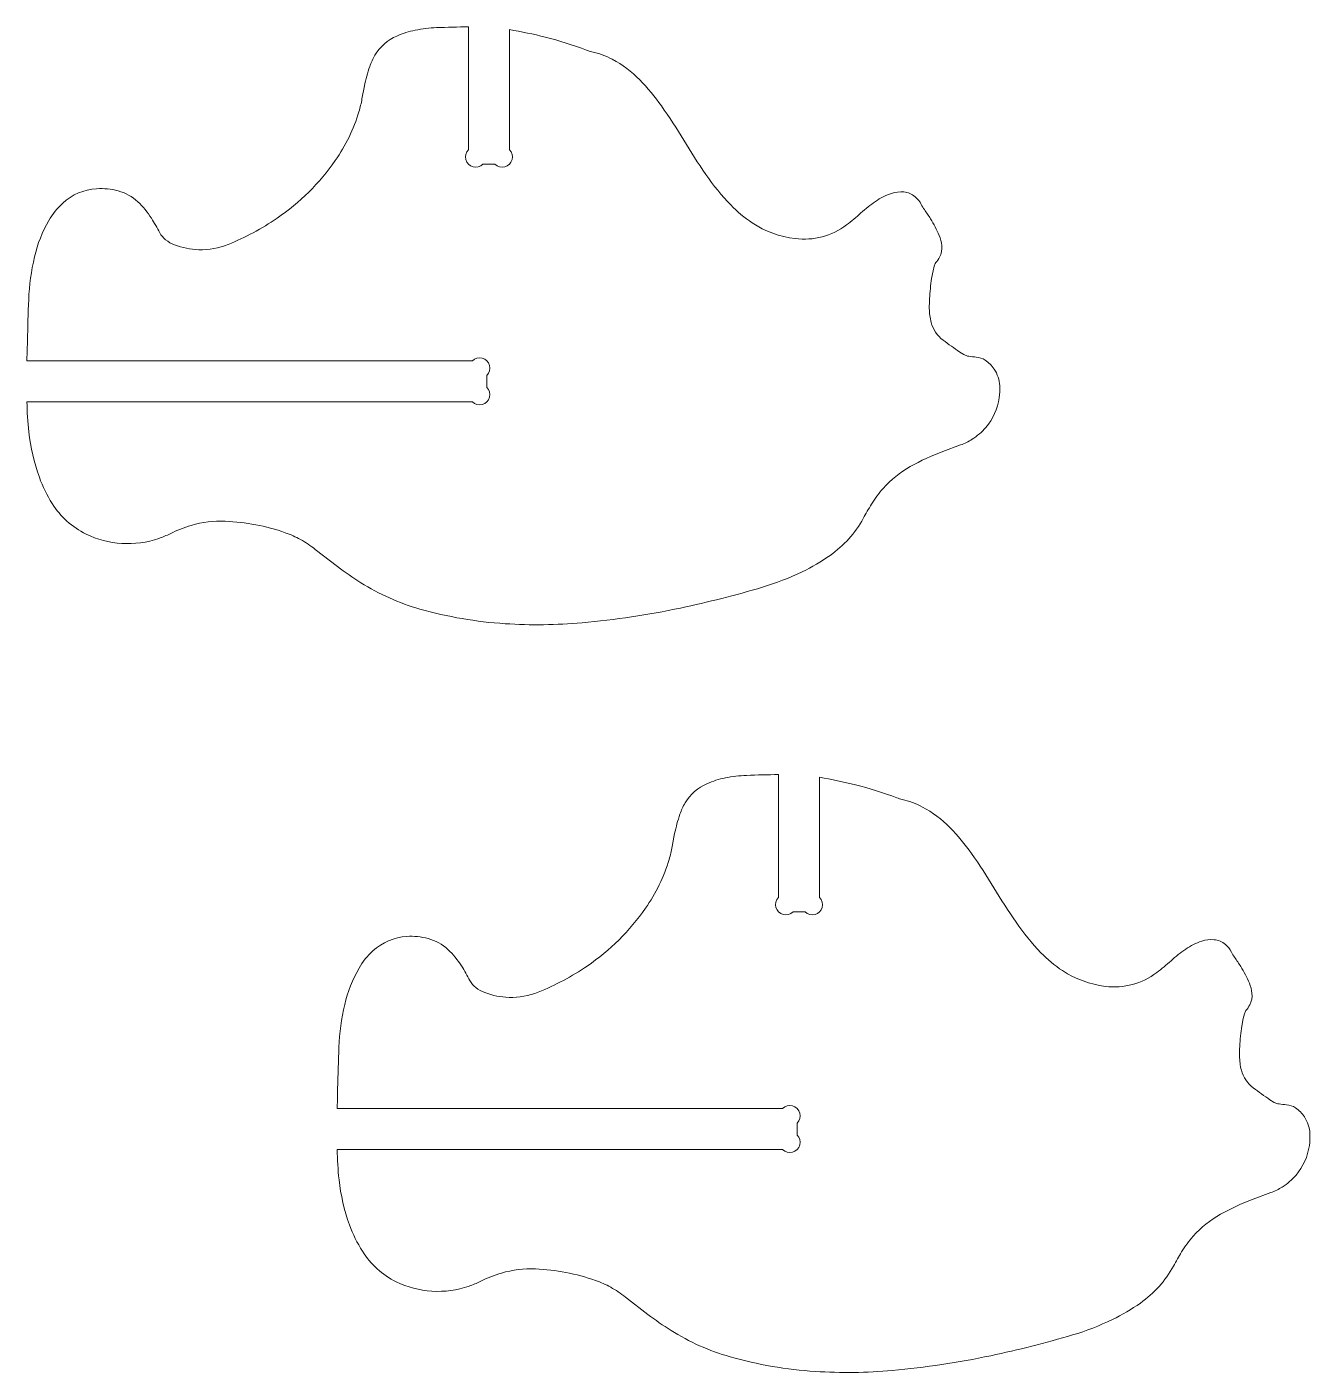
# Model space of a CAD drawing. Header units: centimetres. Extents: x -10.7 to 10.9, y -7.9 to 10.7.
# Drawn here: x -2.409 to 1.22, y 2.43 to 6.239 of the extents above; entities that cross this region are included whole.
import ezdxf

# ---------------------------------------------------------------- set-up
doc = ezdxf.new("R2010")
doc.units = ezdxf.units.CM
doc.header["$MEASUREMENT"] = 0
doc.layers.add('Capa 1', color=7, linetype='Continuous')

msp = doc.modelspace()

# ---------------------------------------------------------------- linework, layer by layer
at = {"layer": 'Capa 1', "color": 250, "lineweight": 18}
for points, knots in [([(-1.4544, 6.07234), (-1.4506, 6.09096), (-1.4456, 6.10932), (-1.43943, 6.12729), (-1.43943, 6.12729), (-1.43561, 6.13847), (-1.43064, 6.14919), (-1.42459, 6.15933), (-1.42459, 6.15933), (-1.41022, 6.18336), (-1.38875, 6.20233), (-1.36314, 6.21359), (-1.36314, 6.21359), (-1.34637, 6.22097), (-1.32887, 6.22652), (-1.31093, 6.23012), (-1.31093, 6.23012), (-1.29113, 6.23411), (-1.27104, 6.23652), (-1.25085, 6.23735), (-1.25085, 6.23735), (-1.22067, 6.23857), (-1.19046, 6.23925), (-1.16026, 6.23937)], [0, 0, 0, 0, 0.1428571, 0.1428571, 0.1428571, 0.1428571, 0.2857143, 0.2857143, 0.2857143, 0.2857143, 0.4285714, 0.4285714, 0.4285714, 0.4285714, 0.5714286, 0.5714286, 0.5714286, 0.5714286, 0.7142857, 0.7142857, 0.7142857, 0.7142857, 1, 1, 1, 1]), ([(-0.94284, 6.21049), (-0.9032, 6.2006), (-0.86422, 6.18832), (-0.82607, 6.17372), (-0.82607, 6.17372), (-0.82125, 6.17187), (-0.81633, 6.17036), (-0.8113, 6.1692), (-0.8113, 6.1692), (-0.79115, 6.16454), (-0.77169, 6.15731), (-0.75338, 6.14771), (-0.75338, 6.14771), (-0.72465, 6.13262), (-0.69851, 6.11309), (-0.67591, 6.08982), (-0.67591, 6.08982), (-0.65358, 6.06683), (-0.63303, 6.04218), (-0.61447, 6.01606), (-0.61447, 6.01606), (-0.59214, 5.98462), (-0.57104, 5.95232), (-0.55123, 5.91923), (-0.55123, 5.91923), (-0.53143, 5.88615), (-0.51057, 5.8537), (-0.48869, 5.82195), (-0.48869, 5.82195), (-0.46758, 5.79131), (-0.44405, 5.7624), (-0.41834, 5.73553), (-0.41834, 5.73553), (-0.40001, 5.71636), (-0.37957, 5.69934), (-0.35744, 5.68475), (-0.35744, 5.68475), (-0.32098, 5.66074), (-0.27943, 5.64552), (-0.23611, 5.64027), (-0.23611, 5.64027), (-0.18442, 5.634), (-0.13229, 5.64795), (-0.09066, 5.67917), (-0.09066, 5.67917), (-0.07657, 5.68974), (-0.06303, 5.701), (-0.0501, 5.71293), (-0.0501, 5.71293), (-0.03715, 5.72488), (-0.02335, 5.73587), (-0.00879, 5.74581), (-0.00879, 5.74581), (0.00521, 5.75537), (0.02047, 5.76294), (0.03657, 5.76829), (0.03657, 5.76829), (0.04772, 5.77198), (0.05947, 5.77336), (0.07115, 5.77232), (0.07115, 5.77232), (0.083, 5.77129), (0.09421, 5.76662), (0.10331, 5.75898), (0.10331, 5.75898), (0.11047, 5.75294), (0.11633, 5.74549), (0.12051, 5.73709), (0.12051, 5.73709), (0.12303, 5.73202), (0.12596, 5.72716), (0.12925, 5.72253), (0.12925, 5.72253), (0.13535, 5.71399), (0.14119, 5.70525), (0.14679, 5.69635), (0.14679, 5.69635), (0.15621, 5.68138), (0.16438, 5.66566), (0.17123, 5.64935), (0.17123, 5.64935), (0.17508, 5.64022), (0.17754, 5.63058), (0.17857, 5.62073), (0.17857, 5.62073), (0.17976, 5.60944), (0.17763, 5.59807), (0.17244, 5.58798), (0.17244, 5.58798), (0.1695, 5.5823), (0.16579, 5.57707), (0.16139, 5.57242)], [0, 0, 0, 0, 0.0416667, 0.0416667, 0.0416667, 0.0416667, 0.0833333, 0.0833333, 0.0833333, 0.0833333, 0.125, 0.125, 0.125, 0.125, 0.1666667, 0.1666667, 0.1666667, 0.1666667, 0.2083333, 0.2083333, 0.2083333, 0.2083333, 0.25, 0.25, 0.25, 0.25, 0.2916667, 0.2916667, 0.2916667, 0.2916667, 0.3333333, 0.3333333, 0.3333333, 0.3333333, 0.375, 0.375, 0.375, 0.375, 0.4166667, 0.4166667, 0.4166667, 0.4166667, 0.4583333, 0.4583333, 0.4583333, 0.4583333, 0.5, 0.5, 0.5, 0.5, 0.5416667, 0.5416667, 0.5416667, 0.5416667, 0.5833333, 0.5833333, 0.5833333, 0.5833333, 0.625, 0.625, 0.625, 0.625, 0.6666667, 0.6666667, 0.6666667, 0.6666667, 0.7083333, 0.7083333, 0.7083333, 0.7083333, 0.75, 0.75, 0.75, 0.75, 0.7916667, 0.7916667, 0.7916667, 0.7916667, 0.8333333, 0.8333333, 0.8333333, 0.8333333, 0.875, 0.875, 0.875, 0.875, 0.9166667, 0.9166667, 0.9166667, 0.9166667, 1, 1, 1, 1]), ([(-2.40758, 5.35097), (-2.40675, 5.38995), (-2.40554, 5.42891), (-2.40395, 5.46786), (-2.40395, 5.46786), (-2.40231, 5.50868), (-2.39682, 5.54925), (-2.38756, 5.58904), (-2.38756, 5.58904), (-2.37916, 5.62514), (-2.36551, 5.65981), (-2.34705, 5.69193), (-2.34705, 5.69193), (-2.33658, 5.71015), (-2.32336, 5.72665), (-2.30786, 5.74085), (-2.30786, 5.74085), (-2.28144, 5.76506), (-2.24754, 5.77944), (-2.21176, 5.78162), (-2.21176, 5.78162), (-2.1914, 5.78287), (-2.17099, 5.78082), (-2.15128, 5.77554), (-2.15128, 5.77554), (-2.13044, 5.76995), (-2.11131, 5.75931), (-2.09557, 5.74456), (-2.09557, 5.74456), (-2.08081, 5.73075), (-2.06788, 5.71509), (-2.0571, 5.69799), (-2.0571, 5.69799), (-2.0486, 5.68454), (-2.04065, 5.67076), (-2.03324, 5.65667), (-2.03324, 5.65667), (-2.0292, 5.64899), (-2.02355, 5.64228), (-2.01666, 5.637), (-2.01666, 5.637), (-2.00892, 5.63103), (-2.00034, 5.62621), (-1.99122, 5.62269), (-1.99122, 5.62269), (-1.96941, 5.61427), (-1.94628, 5.60966), (-1.92289, 5.60908), (-1.92289, 5.60908), (-1.89452, 5.6084), (-1.8663, 5.61349), (-1.83995, 5.62406), (-1.83995, 5.62406), (-1.79132, 5.64359), (-1.74493, 5.66834), (-1.70164, 5.69789), (-1.70164, 5.69789), (-1.63719, 5.74188), (-1.58131, 5.79728), (-1.53679, 5.86136), (-1.53679, 5.86136), (-1.5074, 5.90363), (-1.48485, 5.95028), (-1.46997, 5.99956), (-1.46997, 5.99956), (-1.46639, 6.01144), (-1.4635, 6.02353), (-1.46135, 6.03577)], [0, 0, 0, 0, 0.0555556, 0.0555556, 0.0555556, 0.0555556, 0.1111111, 0.1111111, 0.1111111, 0.1111111, 0.1666667, 0.1666667, 0.1666667, 0.1666667, 0.2222222, 0.2222222, 0.2222222, 0.2222222, 0.2777778, 0.2777778, 0.2777778, 0.2777778, 0.3333333, 0.3333333, 0.3333333, 0.3333333, 0.3888889, 0.3888889, 0.3888889, 0.3888889, 0.4444444, 0.4444444, 0.4444444, 0.4444444, 0.5, 0.5, 0.5, 0.5, 0.5555556, 0.5555556, 0.5555556, 0.5555556, 0.6111111, 0.6111111, 0.6111111, 0.6111111, 0.6666667, 0.6666667, 0.6666667, 0.6666667, 0.7222222, 0.7222222, 0.7222222, 0.7222222, 0.7777778, 0.7777778, 0.7777778, 0.7777778, 0.8333333, 0.8333333, 0.8333333, 0.8333333, 0.8888889, 0.8888889, 0.8888889, 0.8888889, 1, 1, 1, 1]), ([(-1.16026, 5.8918), (-1.16758, 5.88449), (-1.17043, 5.87383), (-1.16776, 5.86384), (-1.16776, 5.86384), (-1.16509, 5.85384), (-1.15728, 5.84603), (-1.14728, 5.84336), (-1.14728, 5.84336), (-1.13728, 5.84069), (-1.12663, 5.84354), (-1.11931, 5.85085)], [0, 0, 0, 0, 0.25, 0.25, 0.25, 0.25, 0.5, 0.5, 0.5, 0.5, 1, 1, 1, 1]), ([(-1.08539, 5.85085), (-1.07807, 5.84354), (-1.06741, 5.84069), (-1.0574, 5.84336), (-1.0574, 5.84336), (-1.04741, 5.84603), (-1.03961, 5.85384), (-1.03694, 5.86384), (-1.03694, 5.86384), (-1.03425, 5.87383), (-1.03712, 5.88448), (-1.04443, 5.8918)], [0, 0, 0, 0, 0.25, 0.25, 0.25, 0.25, 0.5, 0.5, 0.5, 0.5, 1, 1, 1, 1]), ([(0.16139, 5.57242), (0.16139, 5.57242), (0.15998, 5.57026), (0.15998, 5.57026), (0.15998, 5.57026), (0.15998, 5.57026), (0.15725, 5.56275), (0.15725, 5.56275), (0.15725, 5.56275), (0.15725, 5.56275), (0.15388, 5.54956), (0.15388, 5.54956), (0.15388, 5.54956), (0.15388, 5.54956), (0.14994, 5.52796), (0.14994, 5.52796)], [0, 0, 0, 0, 0.2, 0.2, 0.2, 0.2, 0.4, 0.4, 0.4, 0.4, 0.6, 0.6, 0.6, 0.6, 1, 1, 1, 1]), ([(0.14994, 5.52796), (0.14698, 5.50892), (0.14497, 5.48975), (0.14392, 5.47051), (0.14392, 5.47051), (0.14342, 5.46134), (0.14323, 5.45216), (0.14335, 5.44299), (0.14335, 5.44299), (0.14354, 5.42958), (0.14531, 5.41623), (0.14867, 5.40325), (0.14867, 5.40325), (0.15383, 5.38323), (0.16568, 5.36554), (0.18224, 5.35316), (0.18224, 5.35316), (0.19772, 5.3416), (0.21341, 5.33034), (0.22933, 5.31939)], [0, 0, 0, 0, 0.1666667, 0.1666667, 0.1666667, 0.1666667, 0.3333333, 0.3333333, 0.3333333, 0.3333333, 0.5, 0.5, 0.5, 0.5, 0.6666667, 0.6666667, 0.6666667, 0.6666667, 1, 1, 1, 1]), ([(-1.14906, 5.29448), (-1.14906, 5.29448), (-2.4089, 5.29448), (-2.4089, 5.29448), (-2.4089, 5.29448), (-2.4089, 5.29448), (-2.40823, 5.32273), (-2.40823, 5.32273), (-2.40823, 5.32273), (-2.40823, 5.32273), (-2.40758, 5.35097), (-2.40758, 5.35097)], [0, 0, 0, 0, 0.25, 0.25, 0.25, 0.25, 0.5, 0.5, 0.5, 0.5, 1, 1, 1, 1]), ([(-1.10809, 5.25353), (-1.10079, 5.26085), (-1.09792, 5.2715), (-1.10061, 5.28151), (-1.10061, 5.28151), (-1.10329, 5.2915), (-1.11109, 5.29931), (-1.12107, 5.30197), (-1.12107, 5.30197), (-1.13107, 5.30465), (-1.14174, 5.30179), (-1.14906, 5.29448)], [0, 0, 0, 0, 0.25, 0.25, 0.25, 0.25, 0.5, 0.5, 0.5, 0.5, 1, 1, 1, 1]), ([(0.24131, 5.31209), (0.24557, 5.30981), (0.25021, 5.30826), (0.25499, 5.30754), (0.25499, 5.30754), (0.262, 5.30646), (0.26904, 5.3057), (0.2761, 5.3052), (0.2761, 5.3052), (0.28519, 5.30458), (0.29395, 5.30159), (0.30151, 5.29651), (0.30151, 5.29651), (0.31149, 5.28981), (0.32007, 5.28122), (0.32674, 5.2712), (0.32674, 5.2712), (0.33619, 5.25708), (0.34158, 5.24065), (0.34234, 5.22367), (0.34234, 5.22367), (0.34286, 5.21235), (0.34233, 5.201), (0.34079, 5.18977), (0.34079, 5.18977), (0.33651, 5.15884), (0.32343, 5.12984), (0.30307, 5.10616), (0.30307, 5.10616), (0.29187, 5.09314), (0.27882, 5.08182), (0.26432, 5.07257), (0.26432, 5.07257), (0.25411, 5.06605), (0.2432, 5.06072), (0.23177, 5.05668)], [0, 0, 0, 0, 0.1, 0.1, 0.1, 0.1, 0.2, 0.2, 0.2, 0.2, 0.3, 0.3, 0.3, 0.3, 0.4, 0.4, 0.4, 0.4, 0.5, 0.5, 0.5, 0.5, 0.6, 0.6, 0.6, 0.6, 0.7, 0.7, 0.7, 0.7, 0.8, 0.8, 0.8, 0.8, 1, 1, 1, 1]), ([(-1.14906, 5.17858), (-1.14174, 5.17126), (-1.13107, 5.16839), (-1.12107, 5.17108), (-1.12107, 5.17108), (-1.11109, 5.17376), (-1.10329, 5.18156), (-1.10061, 5.19155), (-1.10061, 5.19155), (-1.09792, 5.20154), (-1.10079, 5.21222), (-1.10809, 5.21953)], [0, 0, 0, 0, 0.25, 0.25, 0.25, 0.25, 0.5, 0.5, 0.5, 0.5, 1, 1, 1, 1]), ([(-1.59335, 4.7612), (-1.60658, 4.77153), (-1.62059, 4.78079), (-1.63524, 4.78893), (-1.63524, 4.78893), (-1.64898, 4.79655), (-1.66335, 4.803), (-1.67817, 4.80823), (-1.67817, 4.80823), (-1.73292, 4.8275), (-1.7903, 4.83848), (-1.84831, 4.84073), (-1.84831, 4.84073), (-1.8807, 4.84199), (-1.91308, 4.83805), (-1.94422, 4.82903), (-1.94422, 4.82903), (-1.96484, 4.82306), (-1.98485, 4.81519), (-2.00402, 4.80551), (-2.00402, 4.80551), (-2.01431, 4.80031), (-2.02496, 4.79581), (-2.0359, 4.79206), (-2.0359, 4.79206), (-2.06964, 4.78048), (-2.10533, 4.77561), (-2.14095, 4.77777), (-2.14095, 4.77777), (-2.17606, 4.77988), (-2.21037, 4.78895), (-2.24192, 4.80448), (-2.24192, 4.80448), (-2.28114, 4.82378), (-2.31421, 4.8536), (-2.33742, 4.89066), (-2.33742, 4.89066), (-2.35213, 4.91414), (-2.36434, 4.93911), (-2.37385, 4.96514), (-2.37385, 4.96514), (-2.38896, 5.00649), (-2.39897, 5.04949), (-2.40366, 5.09326), (-2.40366, 5.09326), (-2.40672, 5.12161), (-2.40849, 5.15006), (-2.40899, 5.17858)], [0, 0, 0, 0, 0.0769231, 0.0769231, 0.0769231, 0.0769231, 0.1538462, 0.1538462, 0.1538462, 0.1538462, 0.2307692, 0.2307692, 0.2307692, 0.2307692, 0.3076923, 0.3076923, 0.3076923, 0.3076923, 0.3846154, 0.3846154, 0.3846154, 0.3846154, 0.4615385, 0.4615385, 0.4615385, 0.4615385, 0.5384615, 0.5384615, 0.5384615, 0.5384615, 0.6153846, 0.6153846, 0.6153846, 0.6153846, 0.6923077, 0.6923077, 0.6923077, 0.6923077, 0.7692308, 0.7692308, 0.7692308, 0.7692308, 0.8461538, 0.8461538, 0.8461538, 0.8461538, 1, 1, 1, 1]), ([(0.18174, 5.03836), (0.14995, 5.02632), (0.1191, 5.01192), (0.08947, 4.99526), (0.08947, 4.99526), (0.06058, 4.97904), (0.03456, 4.95817), (0.01248, 4.93349), (0.01248, 4.93349), (0.00015, 4.91971), (-0.01084, 4.90479), (-0.02034, 4.88892), (-0.02034, 4.88892), (-0.02828, 4.87564), (-0.03601, 4.86221), (-0.0435, 4.84866), (-0.0435, 4.84866), (-0.06641, 4.80722), (-0.09841, 4.77152), (-0.13712, 4.74422), (-0.13712, 4.74422), (-0.16221, 4.72654), (-0.1887, 4.71094), (-0.21635, 4.69758), (-0.21635, 4.69758), (-0.25258, 4.68006), (-0.29017, 4.66551), (-0.32875, 4.65402), (-0.32875, 4.65402), (-0.40511, 4.63129), (-0.48236, 4.61166), (-0.56032, 4.59519), (-0.56032, 4.59519), (-0.65225, 4.57577), (-0.74525, 4.56184), (-0.83883, 4.55346), (-0.83883, 4.55346), (-0.91123, 4.54699), (-0.98402, 4.54608), (-1.05655, 4.55078), (-1.05655, 4.55078), (-1.13819, 4.55606), (-1.21903, 4.56998), (-1.29772, 4.59233), (-1.29772, 4.59233), (-1.35663, 4.60904), (-1.41283, 4.63406), (-1.4647, 4.66662), (-1.4647, 4.66662), (-1.48726, 4.6808), (-1.50914, 4.69604), (-1.53025, 4.71227)], [0, 0, 0, 0, 0.0714286, 0.0714286, 0.0714286, 0.0714286, 0.1428571, 0.1428571, 0.1428571, 0.1428571, 0.2142857, 0.2142857, 0.2142857, 0.2142857, 0.2857143, 0.2857143, 0.2857143, 0.2857143, 0.3571429, 0.3571429, 0.3571429, 0.3571429, 0.4285714, 0.4285714, 0.4285714, 0.4285714, 0.5, 0.5, 0.5, 0.5, 0.5714286, 0.5714286, 0.5714286, 0.5714286, 0.6428571, 0.6428571, 0.6428571, 0.6428571, 0.7142857, 0.7142857, 0.7142857, 0.7142857, 0.7857143, 0.7857143, 0.7857143, 0.7857143, 0.8571429, 0.8571429, 0.8571429, 0.8571429, 1, 1, 1, 1]), ([(-0.57698, 3.95672), (-0.57318, 3.97533), (-0.5682, 3.99369), (-0.56203, 4.01166), (-0.56203, 4.01166), (-0.55821, 4.02284), (-0.55322, 4.03356), (-0.54717, 4.0437), (-0.54717, 4.0437), (-0.53282, 4.06773), (-0.51135, 4.0867), (-0.48572, 4.09796), (-0.48572, 4.09796), (-0.46896, 4.10534), (-0.45147, 4.11089), (-0.43352, 4.1145), (-0.43352, 4.1145), (-0.41372, 4.11849), (-0.39362, 4.12089), (-0.37343, 4.12172), (-0.37343, 4.12172), (-0.34325, 4.12294), (-0.31305, 4.12363), (-0.28286, 4.12374)], [0, 0, 0, 0, 0.1428571, 0.1428571, 0.1428571, 0.1428571, 0.2857143, 0.2857143, 0.2857143, 0.2857143, 0.4285714, 0.4285714, 0.4285714, 0.4285714, 0.5714286, 0.5714286, 0.5714286, 0.5714286, 0.7142857, 0.7142857, 0.7142857, 0.7142857, 1, 1, 1, 1]), ([(-0.06542, 4.09486), (-0.02579, 4.08497), (0.01319, 4.07269), (0.05132, 4.05809), (0.05132, 4.05809), (0.05615, 4.05624), (0.06107, 4.05473), (0.06611, 4.05357), (0.06611, 4.05357), (0.08626, 4.04891), (0.10572, 4.04169), (0.12402, 4.03208), (0.12402, 4.03208), (0.15275, 4.01699), (0.1789, 3.99746), (0.20149, 3.9742), (0.20149, 3.9742), (0.22383, 3.9512), (0.24436, 3.92655), (0.26292, 3.90043), (0.26292, 3.90043), (0.28527, 3.86899), (0.30636, 3.83669), (0.32617, 3.8036), (0.32617, 3.8036), (0.34597, 3.77052), (0.36682, 3.73807), (0.38871, 3.70632), (0.38871, 3.70632), (0.40981, 3.67569), (0.43334, 3.64678), (0.45906, 3.61989), (0.45906, 3.61989), (0.4774, 3.60073), (0.49782, 3.58371), (0.51996, 3.56913), (0.51996, 3.56913), (0.55641, 3.54512), (0.59796, 3.52989), (0.6413, 3.52464), (0.6413, 3.52464), (0.69297, 3.51837), (0.7451, 3.53232), (0.78675, 3.56354), (0.78675, 3.56354), (0.80084, 3.57411), (0.81436, 3.58537), (0.8273, 3.59731), (0.8273, 3.59731), (0.84026, 3.60925), (0.85406, 3.62024), (0.8686, 3.63017), (0.8686, 3.63017), (0.88261, 3.63974), (0.89789, 3.64732), (0.91399, 3.65266), (0.91399, 3.65266), (0.92513, 3.65635), (0.93688, 3.65773), (0.94857, 3.6567), (0.94857, 3.6567), (0.9604, 3.65567), (0.97163, 3.65099), (0.98071, 3.64335), (0.98071, 3.64335), (0.98789, 3.63731), (0.99375, 3.62986), (0.99793, 3.62146), (0.99793, 3.62146), (1.00044, 3.61638), (1.00337, 3.61153), (1.00665, 3.6069), (1.00665, 3.6069), (1.01276, 3.59836), (1.01861, 3.58963), (1.02419, 3.58072), (1.02419, 3.58072), (1.03362, 3.56575), (1.04179, 3.55003), (1.04864, 3.53371), (1.04864, 3.53371), (1.05249, 3.52458), (1.05496, 3.51495), (1.05599, 3.5051), (1.05599, 3.5051), (1.05717, 3.49381), (1.05503, 3.48244), (1.04984, 3.47235), (1.04984, 3.47235), (1.04692, 3.46668), (1.0432, 3.46144), (1.03881, 3.45679)], [0, 0, 0, 0, 0.0416667, 0.0416667, 0.0416667, 0.0416667, 0.0833333, 0.0833333, 0.0833333, 0.0833333, 0.125, 0.125, 0.125, 0.125, 0.1666667, 0.1666667, 0.1666667, 0.1666667, 0.2083333, 0.2083333, 0.2083333, 0.2083333, 0.25, 0.25, 0.25, 0.25, 0.2916667, 0.2916667, 0.2916667, 0.2916667, 0.3333333, 0.3333333, 0.3333333, 0.3333333, 0.375, 0.375, 0.375, 0.375, 0.4166667, 0.4166667, 0.4166667, 0.4166667, 0.4583333, 0.4583333, 0.4583333, 0.4583333, 0.5, 0.5, 0.5, 0.5, 0.5416667, 0.5416667, 0.5416667, 0.5416667, 0.5833333, 0.5833333, 0.5833333, 0.5833333, 0.625, 0.625, 0.625, 0.625, 0.6666667, 0.6666667, 0.6666667, 0.6666667, 0.7083333, 0.7083333, 0.7083333, 0.7083333, 0.75, 0.75, 0.75, 0.75, 0.7916667, 0.7916667, 0.7916667, 0.7916667, 0.8333333, 0.8333333, 0.8333333, 0.8333333, 0.875, 0.875, 0.875, 0.875, 0.9166667, 0.9166667, 0.9166667, 0.9166667, 1, 1, 1, 1]), ([(-1.53018, 3.23534), (-1.52935, 3.27433), (-1.52814, 3.31328), (-1.52655, 3.35223), (-1.52655, 3.35223), (-1.52489, 3.39305), (-1.51941, 3.43362), (-1.51014, 3.47341), (-1.51014, 3.47341), (-1.50176, 3.50951), (-1.4881, 3.54417), (-1.46965, 3.5763), (-1.46965, 3.5763), (-1.45917, 3.59453), (-1.44595, 3.61102), (-1.43046, 3.62522), (-1.43046, 3.62522), (-1.40404, 3.64944), (-1.37012, 3.66381), (-1.33436, 3.66599), (-1.33436, 3.66599), (-1.31399, 3.66724), (-1.29357, 3.66518), (-1.27388, 3.65991), (-1.27388, 3.65991), (-1.25303, 3.65432), (-1.2339, 3.64368), (-1.21815, 3.62894), (-1.21815, 3.62894), (-1.20339, 3.61511), (-1.19046, 3.59946), (-1.17968, 3.58237), (-1.17968, 3.58237), (-1.1712, 3.56891), (-1.16323, 3.55512), (-1.15584, 3.54104), (-1.15584, 3.54104), (-1.15179, 3.53336), (-1.14613, 3.52665), (-1.13926, 3.52137), (-1.13926, 3.52137), (-1.13151, 3.5154), (-1.12294, 3.5106), (-1.11382, 3.50706), (-1.11382, 3.50706), (-1.09199, 3.49863), (-1.06888, 3.49404), (-1.04548, 3.49345), (-1.04548, 3.49345), (-1.01711, 3.49277), (-0.98888, 3.49785), (-0.96254, 3.50843), (-0.96254, 3.50843), (-0.9139, 3.52796), (-0.86751, 3.5527), (-0.82424, 3.58226), (-0.82424, 3.58226), (-0.75979, 3.62624), (-0.70391, 3.68165), (-0.65938, 3.74573), (-0.65938, 3.74573), (-0.63, 3.788), (-0.60745, 3.83464), (-0.59257, 3.88393), (-0.59257, 3.88393), (-0.58898, 3.89582), (-0.5861, 3.9079), (-0.58393, 3.92014)], [0, 0, 0, 0, 0.0555556, 0.0555556, 0.0555556, 0.0555556, 0.1111111, 0.1111111, 0.1111111, 0.1111111, 0.1666667, 0.1666667, 0.1666667, 0.1666667, 0.2222222, 0.2222222, 0.2222222, 0.2222222, 0.2777778, 0.2777778, 0.2777778, 0.2777778, 0.3333333, 0.3333333, 0.3333333, 0.3333333, 0.3888889, 0.3888889, 0.3888889, 0.3888889, 0.4444444, 0.4444444, 0.4444444, 0.4444444, 0.5, 0.5, 0.5, 0.5, 0.5555556, 0.5555556, 0.5555556, 0.5555556, 0.6111111, 0.6111111, 0.6111111, 0.6111111, 0.6666667, 0.6666667, 0.6666667, 0.6666667, 0.7222222, 0.7222222, 0.7222222, 0.7222222, 0.7777778, 0.7777778, 0.7777778, 0.7777778, 0.8333333, 0.8333333, 0.8333333, 0.8333333, 0.8888889, 0.8888889, 0.8888889, 0.8888889, 1, 1, 1, 1]), ([(-0.28286, 3.77617), (-0.29017, 3.76886), (-0.29303, 3.7582), (-0.29035, 3.74821), (-0.29035, 3.74821), (-0.28767, 3.73822), (-0.27986, 3.7304), (-0.26987, 3.72772), (-0.26987, 3.72772), (-0.25988, 3.72506), (-0.24921, 3.7279), (-0.24189, 3.73522)], [0, 0, 0, 0, 0.25, 0.25, 0.25, 0.25, 0.5, 0.5, 0.5, 0.5, 1, 1, 1, 1]), ([(-0.20798, 3.73522), (-0.20066, 3.7279), (-0.18999, 3.72506), (-0.18, 3.72772), (-0.18, 3.72772), (-0.17001, 3.7304), (-0.16221, 3.73822), (-0.15952, 3.74821), (-0.15952, 3.74821), (-0.15684, 3.7582), (-0.1597, 3.76886), (-0.16701, 3.77617)], [0, 0, 0, 0, 0.25, 0.25, 0.25, 0.25, 0.5, 0.5, 0.5, 0.5, 1, 1, 1, 1]), ([(1.03881, 3.45679), (1.03881, 3.45679), (1.03739, 3.45465), (1.03739, 3.45465), (1.03739, 3.45465), (1.03739, 3.45465), (1.03465, 3.44711), (1.03465, 3.44711), (1.03465, 3.44711), (1.03465, 3.44711), (1.03129, 3.43393), (1.03129, 3.43393), (1.03129, 3.43393), (1.03129, 3.43393), (1.02734, 3.41233), (1.02734, 3.41233)], [0, 0, 0, 0, 0.2, 0.2, 0.2, 0.2, 0.4, 0.4, 0.4, 0.4, 0.6, 0.6, 0.6, 0.6, 1, 1, 1, 1]), ([(1.02734, 3.41233), (1.02438, 3.39328), (1.02238, 3.37411), (1.02134, 3.35488), (1.02134, 3.35488), (1.02084, 3.34571), (1.02064, 3.33654), (1.02076, 3.32736), (1.02076, 3.32736), (1.02094, 3.31394), (1.02273, 3.30061), (1.02607, 3.28762), (1.02607, 3.28762), (1.03125, 3.2676), (1.0431, 3.24991), (1.05965, 3.23754), (1.05965, 3.23754), (1.07512, 3.22597), (1.09083, 3.21471), (1.10674, 3.20376)], [0, 0, 0, 0, 0.1666667, 0.1666667, 0.1666667, 0.1666667, 0.3333333, 0.3333333, 0.3333333, 0.3333333, 0.5, 0.5, 0.5, 0.5, 0.6666667, 0.6666667, 0.6666667, 0.6666667, 1, 1, 1, 1]), ([(-0.27164, 3.17885), (-0.27164, 3.17885), (-1.53148, 3.17885), (-1.53148, 3.17885), (-1.53148, 3.17885), (-1.53148, 3.17885), (-1.53081, 3.2071), (-1.53081, 3.2071), (-1.53081, 3.2071), (-1.53081, 3.2071), (-1.53018, 3.23534), (-1.53018, 3.23534)], [0, 0, 0, 0, 0.25, 0.25, 0.25, 0.25, 0.5, 0.5, 0.5, 0.5, 1, 1, 1, 1]), ([(-0.23068, 3.1379), (-0.22337, 3.14521), (-0.22052, 3.15587), (-0.22319, 3.16588), (-0.22319, 3.16588), (-0.22588, 3.17587), (-0.23368, 3.18367), (-0.24367, 3.18634), (-0.24367, 3.18634), (-0.25366, 3.18902), (-0.26432, 3.18617), (-0.27164, 3.17885)], [0, 0, 0, 0, 0.25, 0.25, 0.25, 0.25, 0.5, 0.5, 0.5, 0.5, 1, 1, 1, 1]), ([(1.11871, 3.19647), (1.12299, 3.19418), (1.12761, 3.19262), (1.1324, 3.1919), (1.1324, 3.1919), (1.1394, 3.19083), (1.14646, 3.19007), (1.15351, 3.18958), (1.15351, 3.18958), (1.16261, 3.18895), (1.17137, 3.18596), (1.17893, 3.18088), (1.17893, 3.18088), (1.18891, 3.17418), (1.19747, 3.16559), (1.20416, 3.15559), (1.20416, 3.15559), (1.2136, 3.14146), (1.21898, 3.12501), (1.21976, 3.10804), (1.21976, 3.10804), (1.22026, 3.09671), (1.21975, 3.08538), (1.2182, 3.07415), (1.2182, 3.07415), (1.21392, 3.04321), (1.20084, 3.01421), (1.18048, 2.99053), (1.18048, 2.99053), (1.16927, 2.97751), (1.15622, 2.96619), (1.14174, 2.95694), (1.14174, 2.95694), (1.13153, 2.95042), (1.1206, 2.94509), (1.10918, 2.94104)], [0, 0, 0, 0, 0.1, 0.1, 0.1, 0.1, 0.2, 0.2, 0.2, 0.2, 0.3, 0.3, 0.3, 0.3, 0.4, 0.4, 0.4, 0.4, 0.5, 0.5, 0.5, 0.5, 0.6, 0.6, 0.6, 0.6, 0.7, 0.7, 0.7, 0.7, 0.8, 0.8, 0.8, 0.8, 1, 1, 1, 1]), ([(-0.27164, 3.06295), (-0.26432, 3.05563), (-0.25366, 3.05278), (-0.24367, 3.05545), (-0.24367, 3.05545), (-0.23368, 3.05812), (-0.22588, 3.06593), (-0.22319, 3.07592), (-0.22319, 3.07592), (-0.22052, 3.08592), (-0.22337, 3.09659), (-0.23068, 3.1039)], [0, 0, 0, 0, 0.25, 0.25, 0.25, 0.25, 0.5, 0.5, 0.5, 0.5, 1, 1, 1, 1]), ([(-0.71594, 2.64557), (-0.72917, 2.6559), (-0.74317, 2.66516), (-0.75784, 2.6733), (-0.75784, 2.6733), (-0.77158, 2.68092), (-0.78593, 2.68737), (-0.80075, 2.6926), (-0.80075, 2.6926), (-0.85552, 2.71188), (-0.91289, 2.72284), (-0.97091, 2.7251), (-0.97091, 2.7251), (-1.00328, 2.72636), (-1.03568, 2.72242), (-1.06682, 2.7134), (-1.06682, 2.7134), (-1.08743, 2.70742), (-1.10745, 2.69956), (-1.1266, 2.68989), (-1.1266, 2.68989), (-1.13692, 2.68468), (-1.14756, 2.68019), (-1.15849, 2.67644), (-1.15849, 2.67644), (-1.19224, 2.66485), (-1.22793, 2.65999), (-1.26355, 2.66213), (-1.26355, 2.66213), (-1.29864, 2.66424), (-1.33296, 2.67332), (-1.3645, 2.68885), (-1.3645, 2.68885), (-1.40374, 2.70815), (-1.4368, 2.73797), (-1.46, 2.77503), (-1.46, 2.77503), (-1.47473, 2.79851), (-1.48694, 2.82348), (-1.49645, 2.84952), (-1.49645, 2.84952), (-1.51155, 2.89085), (-1.52155, 2.93386), (-1.52626, 2.97763), (-1.52626, 2.97763), (-1.5293, 3.00598), (-1.53109, 3.03443), (-1.53158, 3.06295)], [0, 0, 0, 0, 0.0769231, 0.0769231, 0.0769231, 0.0769231, 0.1538462, 0.1538462, 0.1538462, 0.1538462, 0.2307692, 0.2307692, 0.2307692, 0.2307692, 0.3076923, 0.3076923, 0.3076923, 0.3076923, 0.3846154, 0.3846154, 0.3846154, 0.3846154, 0.4615385, 0.4615385, 0.4615385, 0.4615385, 0.5384615, 0.5384615, 0.5384615, 0.5384615, 0.6153846, 0.6153846, 0.6153846, 0.6153846, 0.6923077, 0.6923077, 0.6923077, 0.6923077, 0.7692308, 0.7692308, 0.7692308, 0.7692308, 0.8461538, 0.8461538, 0.8461538, 0.8461538, 1, 1, 1, 1]), ([(1.05914, 2.92272), (1.02735, 2.91068), (0.9965, 2.89629), (0.96687, 2.87964), (0.96687, 2.87964), (0.938, 2.86341), (0.91197, 2.84253), (0.88988, 2.81785), (0.88988, 2.81785), (0.87755, 2.80408), (0.86657, 2.78917), (0.85707, 2.77329), (0.85707, 2.77329), (0.84911, 2.76002), (0.84139, 2.74659), (0.83391, 2.73304), (0.83391, 2.73304), (0.811, 2.69158), (0.779, 2.65589), (0.74029, 2.6286), (0.74029, 2.6286), (0.7152, 2.61091), (0.68869, 2.59531), (0.66105, 2.58195), (0.66105, 2.58195), (0.62481, 2.56445), (0.58724, 2.54988), (0.54866, 2.53839), (0.54866, 2.53839), (0.47228, 2.51565), (0.39505, 2.49604), (0.31709, 2.47956), (0.31709, 2.47956), (0.22516, 2.46014), (0.13216, 2.44621), (0.03856, 2.43783), (0.03856, 2.43783), (-0.03383, 2.43135), (-0.1066, 2.43045), (-0.17915, 2.43515), (-0.17915, 2.43515), (-0.26079, 2.44042), (-0.34161, 2.45435), (-0.42032, 2.4767), (-0.42032, 2.4767), (-0.47922, 2.49341), (-0.53543, 2.51843), (-0.58729, 2.55099), (-0.58729, 2.55099), (-0.60986, 2.56517), (-0.63172, 2.58041), (-0.65285, 2.59664)], [0, 0, 0, 0, 0.0714286, 0.0714286, 0.0714286, 0.0714286, 0.1428571, 0.1428571, 0.1428571, 0.1428571, 0.2142857, 0.2142857, 0.2142857, 0.2142857, 0.2857143, 0.2857143, 0.2857143, 0.2857143, 0.3571429, 0.3571429, 0.3571429, 0.3571429, 0.4285714, 0.4285714, 0.4285714, 0.4285714, 0.5, 0.5, 0.5, 0.5, 0.5714286, 0.5714286, 0.5714286, 0.5714286, 0.6428571, 0.6428571, 0.6428571, 0.6428571, 0.7142857, 0.7142857, 0.7142857, 0.7142857, 0.7857143, 0.7857143, 0.7857143, 0.7857143, 0.8571429, 0.8571429, 0.8571429, 0.8571429, 1, 1, 1, 1])]:
    msp.add_open_spline(points, degree=3, knots=knots, dxfattribs=at)
for points in [[(-1.16026, 6.23937), (-1.16026, 6.23937), (-1.16026, 5.8918), (-1.16026, 5.8918)], [(-1.04443, 5.8918), (-1.04443, 5.8918), (-1.0444, 6.23184), (-1.0444, 6.23184)], [(-1.0444, 6.23184), (-1.01029, 6.22598), (-0.97641, 6.21885), (-0.94284, 6.21049)], [(-1.46135, 6.03577), (-1.46135, 6.03577), (-1.4544, 6.07234), (-1.4544, 6.07234)], [(-1.11931, 5.85085), (-1.11931, 5.85085), (-1.08539, 5.85085), (-1.08539, 5.85085)], [(0.22933, 5.31939), (0.22933, 5.31939), (0.24131, 5.31209), (0.24131, 5.31209)], [(-1.10809, 5.21953), (-1.10809, 5.21953), (-1.10809, 5.25353), (-1.10809, 5.25353)], [(-2.40899, 5.17858), (-2.40899, 5.17858), (-1.14906, 5.17858), (-1.14906, 5.17858)], [(0.23177, 5.05668), (0.23177, 5.05668), (0.18174, 5.03836), (0.18174, 5.03836)], [(-1.53025, 4.71227), (-1.53025, 4.71227), (-1.59335, 4.7612), (-1.59335, 4.7612)], [(-0.28286, 4.12374), (-0.28286, 4.12374), (-0.28286, 3.77617), (-0.28286, 3.77617)], [(-0.16701, 3.77617), (-0.16701, 3.77617), (-0.167, 4.11621), (-0.167, 4.11621)], [(-0.167, 4.11621), (-0.13289, 4.11035), (-0.09901, 4.10322), (-0.06542, 4.09486)], [(-0.58393, 3.92014), (-0.58393, 3.92014), (-0.57698, 3.95672), (-0.57698, 3.95672)], [(-0.24189, 3.73522), (-0.24189, 3.73522), (-0.20798, 3.73522), (-0.20798, 3.73522)], [(1.10674, 3.20376), (1.10674, 3.20376), (1.11871, 3.19647), (1.11871, 3.19647)], [(-0.23068, 3.1039), (-0.23068, 3.1039), (-0.23068, 3.1379), (-0.23068, 3.1379)], [(-1.53158, 3.06295), (-1.53158, 3.06295), (-0.27164, 3.06295), (-0.27164, 3.06295)], [(1.10918, 2.94104), (1.10918, 2.94104), (1.05914, 2.92272), (1.05914, 2.92272)], [(-0.65285, 2.59664), (-0.65285, 2.59664), (-0.71594, 2.64557), (-0.71594, 2.64557)]]:
    msp.add_open_spline(points, degree=3, dxfattribs=at)

doc.saveas('drawing.dxf')
